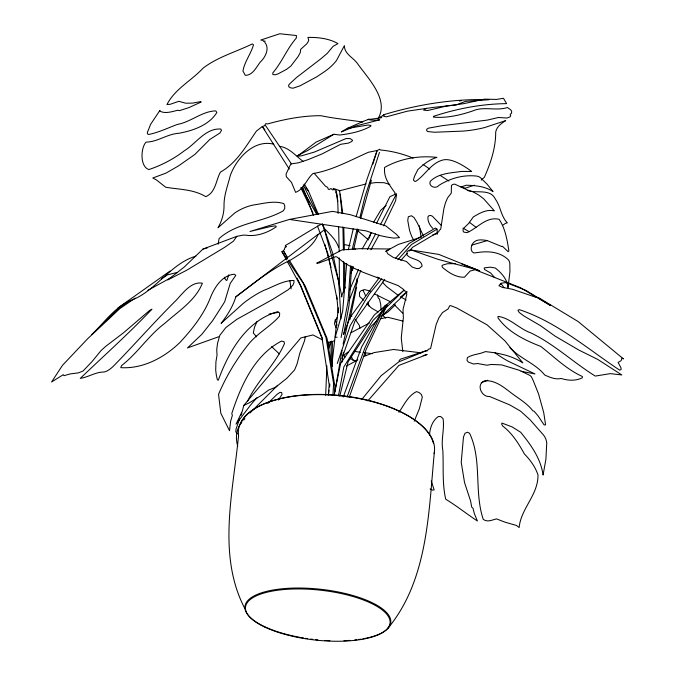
<?xml version="1.0" encoding="UTF-8"?>
<svg xmlns="http://www.w3.org/2000/svg" width="675" height="675" viewBox="0 0 675 675"><rect width="100%" height="100%" fill="white"/><g stroke="black" fill="none" stroke-linecap="round" stroke-linejoin="round"><path stroke-width="1.01" d="M344.714 289.069L344.723 263.225M343.575 292.528L343.626 261.453M339.441 287.153L339.263 257.934M331.729 366.272L332.429 345.026L332.328 342.141L331.197 341.238L328.523 349.237M325.662 395.339L326.911 365.918M356.628 287.162L349.852 319.655M356.738 284.057L356.923 278.876M334.572 393.593L334.859 386.235L327.071 338.428L305.151 285.846L289.187 260.052M329.645 386.944L329.754 384.843M330.801 363.884L331.197 341.238M332.961 395.128L333.602 383.636L325.974 337.466L303.168 283.179L288.183 260.938M328.582 348.427L329.122 342.217M351.692 266.136L349.068 305.041L343.685 334.437M350.561 265.866L348.038 301.573L341.111 337.449M328.32 395.145L329.189 384.851L322.051 338.377L300.426 285.525L287.364 261.63M346.688 263.334L342.655 311.377L335.213 337.129L337.179 337.238M434.413 451.685C428.6 511.473 428.389 579.682 387.737 628.526M328.539 394.386L329.012 390.209M329.484 386.041L329.721 383.957M331.619 367.267L338.361 307.817M396.47 194.687L395.626 200.745L383.611 225.804M429.519 435.223C429.891 428.186 432.329 420.753 438.303 416.551L440.716 416.559L443.019 418.551C444.741 428.853 440.809 439.687 442.825 450.343C443.678 466.611 442.041 483.207 445.711 499.188C456.722 505.938 466.729 513.911 477.419 521.024L474.331 513.557L472.989 508.258L471.698 507.111L470.593 500.968L464.543 482.608L461.227 462.307L463.472 437.012L465.033 433.249L467.48 432.245L469.564 433.257C482.296 460.021 473.884 491.645 483.258 519.387C487.51 522.627 492.168 519.851 496.513 518.889L504.942 522.155L516.442 525.445L519.134 527.529C521.007 508.165 538.279 494.986 537.992 474.947C535.317 466.881 530.288 459.953 524.433 454.03C518.687 443.61 512.224 433.257 502.605 425.959L501.677 424.077L501.905 423.056L512.19 426.946L520.661 432.262C530.888 444.825 540.802 458.468 543.08 475.073L545.915 459.127L546.607 445.508A8.513 4.649 67.5 0 0 543.628 435.173L530.153 419.858L520.509 411.109L509.853 404.958L489.637 396.52C481.359 397.246 475.807 384.176 484.523 380.869C494.767 379.704 503.744 387.188 511.338 393.044C518.813 398.647 527.116 403.355 532.904 410.889L534.119 411.269L537.891 415.64L544.117 424.938L545.586 424.853L543.712 412.535L538.549 393.905L533.36 380.919L531.444 376.861L530.094 375.519L519.438 370.322L501.668 364.897L491.29 364.466L486.97 365.209L477.706 363.547L473.42 363.994L468.231 362.002L466.99 360.264L467.412 357.59C472.863 354.113 479.503 354.383 485.317 351.616C498.378 352.949 511.574 355.455 522.804 362.846L504.841 340.774L487.08 324.844L456.443 307.834L450.546 305.615L449.71 305.792L448.057 308.998L442.446 312.609L438.843 317.925L436.151 324.54L430.566 348.595L428.262 349.296L427.309 350.916L426.305 350.679L400.418 359.201L399.026 360.779M341.752 362.534L343.432 352.274M218.135 244.198L219.08 238.596C237.026 222.379 262.879 222.446 283.272 210.828L284.69 208.533L284.757 205.875L283.829 203.631C273.89 200.34 263.073 203.648 253.083 205.057A49.942 45.242 -48.6 0 0 234.824 212.929L218.008 227.77C221.864 220.995 224.168 213.258 224.024 205.419C223.931 195.109 227.855 185.363 230.31 175.475C236.469 158.363 253.918 139.092 273.788 144.214M322.431 339.854L312.989 334.935L300.805 337.947L243.692 405.498L242.426 410.856L236.031 424.162L250.577 405.042A52.937 15.559 -50.4 0 1 257.192 397.491M334.943 391.483L342.039 350.308M343.102 344.132L357.404 280.066M338.462 395.812L343.853 366.888L373.157 320.279L382.033 311.639M334.15 394.976L340.647 363.327L374.363 314.887L404.207 290.031L384.244 309.479M305.328 336.471L304.526 340.808L299.852 353.101L297.067 363.926L294.612 369.9L286.951 378.177L275.577 387.264L268.684 390.023L261.976 395.018L249.463 402.73L243.692 405.498M353.616 249.547L358.172 229.466M360.678 218.422L371.385 180.191M348.283 249.877L353.253 228.791M356.096 216.743L366.829 179.786L377.131 150.525L379.738 149.276L380.388 150.002C391.466 150.964 402.798 153.773 413.092 158.11M352.266 249.151L357.185 228.8M359.885 217.603L364.804 197.243L379.493 152.322M369.394 238.224L370.676 232.926M339.761 396.174L348.081 361.851L371.385 326.059L376.633 320.971M228.774 274.852L226.817 280.513L225.56 279.737L224.395 277.256M372.777 164.312L377.131 150.525L368.499 152.229C350.376 160.194 332.699 170.286 312.938 173.568C306.543 179.018 304.138 189.253 295.616 192.375L291.49 182.377L286.377 176.791L286.04 174.167L290.807 163.941L298.493 162.81L307.91 159.688L321.992 153.959L340.647 144.307L348.519 143.083L351.759 141.472L352.578 140.299L350.283 138.628L346.115 138.535L314.28 152.111L301.497 155.807L297.245 156.246L316.153 142.054L333.897 134.257L339.736 135.025C350.325 133.743 361.614 131.456 370.862 126.149L370.837 125.449L368.179 125.002L349.388 128.115M318.364 234.107L235.845 296.814C232.85 306.593 227.323 315.36 221.071 323.367L243.143 303.463A64.758 29.143 -45.1 0 1 263.925 290.343C273.62 286.689 283.323 280.344 293.946 280.488L293.988 282.488L292.925 285.171L288.183 289.752L272.498 299.498L236.697 319.427L225.813 327.594L219.746 335.441L217.519 343.507L216.726 349.625L217.029 355.177L215.916 361.952L215.705 370.297L216.346 375.258L217.384 379.856L218.32 380.177C228.783 351.464 246.561 320.304 277.957 311.622L279.678 313.09L279.467 316.162C270.641 326.287 258.052 332.859 249.244 343.364C236.706 358.771 226.277 376.043 218.531 394.335L220.843 413.294L229.525 430.701L230.572 421.462L232.36 415.387L231.787 413.547C240.882 385.712 254.188 355.421 281.391 341.111L283.973 341.609L284.487 343.575C275.231 364.728 257.217 380.616 247.404 401.591M337.255 363.513L350.283 325.485L369.191 294.089L381.788 278.716M341.913 358.619L354.949 321.081L384.775 279.467M349.127 397.558L366.12 349.523L387.138 304.948L383.046 312.247M347.06 397.06L364.837 348.047L385.315 305.218L361.665 346.891L343.246 397.01M373.663 222.126L380.658 210.355L386.108 205.504M239.49 419.04L236.098 428.912L235.769 431.772L237.33 433.915M349.169 300.611L360.855 270.397M332.539 362.585L331.779 364.551L332.429 366.171M343.583 334.117L350.055 317.427L379.333 277.636M341.305 296.781L345.237 287.086M350.73 273.51L353.481 266.718M240.916 415.53L241.979 412.906M414.231 421.183L419.352 408.78L422.322 397.077L421.31 394.436L419.091 392.521L416.568 391.61C408.156 395.668 403.988 404.975 398.976 412.332M349.625 289.913L358.467 269.603M394.487 194.341L395.103 193.016C389.374 184.773 383.459 177.829 384.615 167.434C400.351 158.524 418.922 155.36 436.944 157.402C429.452 159.502 423.402 164.379 417.867 169.577L414.484 176.327L413.454 179.98L414.45 181.229L415.69 181.364C425.309 175.146 430.819 163.122 442.943 159.983C452.039 157.629 465.851 167.13 471.656 171.467L461.464 171.442C450.908 172.96 437.898 173.323 430.203 181.465C428.228 186.604 436.134 189.388 439.012 185.304C450.098 178.352 462.763 174.766 475.883 175.998A4.86 2.717 20.2 0 1 481.444 178.656L487.122 184.199L493.037 191.607C485.106 186.283 475.529 185.49 466.324 185.237L460.848 187M257.124 321.359L254.492 327.274L253.302 333.028L256.669 336.85M376.532 223.358L389.931 196.678L395.651 194.105M396.605 193.683L380.405 224.733M367.478 249.455L375.621 233.887M370.921 249.742L378.987 235.052M362.222 248.889L371.613 232.512M236.815 236.343L233.457 241.161L224.53 247.396L186.578 270.304L167.771 279.931L184.233 267.022L202.989 249.058L236.815 236.343L243.346 235.086L246.375 235.238C256.728 236.706 267.663 232.715 276.151 226.893L276.1 226.277A85.894 3.932 -18 0 0 269.452 226.8L249.969 231.483L289.432 219.426L332.564 211.351L350.494 214.743L385.838 225.914L396.065 234.056L399.49 237.625L393.643 238.123L386.994 237.068L379.468 235.474L366.112 230.884L289.432 219.426M377.916 118.859C389.787 99.503 367.293 77.743 356.94 62.826C352.561 57.223 344.326 53.781 344.393 45.613L336.563 60.387A59.029 32.062 -12.5 0 1 323.063 72.622L316.71 76.84L300.012 85.826L292.984 88.222L290.52 87.817L288.782 86.754L288.655 85.16L289.946 83.59L296.544 77.498L320.338 59.231L327.257 53.376L333.02 46.415L337.939 43.588C329.324 38.551 318.018 37.184 307.91 37.42L308.762 40.12L308.053 41.884L306.728 43.85L300.696 49.334L300.232 52.709L298.072 56.616L290.841 66.108L286.664 69.289L277.957 73.929L274.995 74.832L272.869 74.469L272.818 72.883C282.007 62.159 287.052 48.608 296.3 38.095L296.426 35.53L279.754 33.758L260.752 40.044L263.098 40.399L263.52 41.394L264.988 40.998L264.836 42.424C269.958 48.372 265.283 57.502 260.297 62.032C256.264 67.205 252.889 75.22 245.337 75.381L242.941 71.018C244.595 61.543 250.982 53.806 253.505 44.786L252.315 43.926C235.913 51.933 217.763 56.936 203.15 68.082C191.472 80.722 175.028 88.746 166.953 104.549L170.328 104.254L178.867 101.317L185.65 103.199L192.468 103.14L200.576 101.621L201.251 101.992L188.747 107.671L179.482 110.633L177.795 110.236C172.201 111.594 165.282 114.016 159.941 111.181L159.95 110.354L150.508 124.487L148.331 130.207A8.75 2.978 -44.3 0 0 149.462 134.333C159.089 132.232 168.024 127.929 177.221 124.47C190.679 122.15 202.196 111.156 215.747 110.886L216.861 112.447C209.182 125.179 192.873 130.705 178.985 133.262C167.29 133.903 157.537 142.012 146.087 142.113C140.721 147.471 139.708 166.7 148.888 169.552C161.578 165.341 173.661 158.979 184.275 150.82C196.113 143.581 205.512 127.946 220.826 129.052L221.501 130.326L219.923 133.017L209.756 139.506L194.974 154.322L192.35 156.212L178.512 165.89L166.016 173.095L152.761 178.014L156.338 179.854L165.662 187.211C179.246 189.591 193.447 189.152 205.748 196.661C215.772 192.502 215.84 180.36 220.421 172.108C236.782 162.953 246.122 146.002 256.433 131.068L262.288 126.546L264.431 125.812L265.807 123.643L267.629 123.913C284.816 119.171 302.915 115.627 320.87 115.703C334.606 118.547 348.857 119.931 362.796 122.057M337.053 317.604L334.96 321.148L334.471 323.781L336.091 327.805M383.619 114.75L383.181 115.332L383.678 116.243L386.345 116.842L407.464 111.147L433.333 107.392L456.106 104.963L465.539 101.368L489.012 99.63C453.254 98.702 417.867 104.431 383.619 114.75L384.59 114.767L384.092 115.037M278.362 400.073L282.007 394.453L281.703 392.563L280.074 392.327L277.079 394.31L267.739 403.507M361.901 399.305L381.071 375.764L398.765 361.868L426.305 350.679L425.486 351.067M243.675 420.112L244.882 418.694M241.751 422.356C236.081 428.988 235.297 438.311 237.769 446.335M367.799 400.916L398.858 365.445L427.14 354.493L423.191 355.598M395.364 304.864L388.167 311.732L382.97 315.242M397.904 259.757L411.573 244.493L437.003 229.146L437.417 234.098L436.193 233.753L432.616 235.077M400.832 260.39L407.084 253.437M409.168 251.125L412.636 247.261L438.716 231.778L439.29 230.251L440.699 229.188L443.888 208.651L445.449 202.846L447.559 197.918L451.288 193.084L451.432 185.49L452.832 184.444L454.629 184.098L466.931 189.785L473.133 191.911L478.803 195.1L483.545 198.661L494.412 210.887C486.616 208.988 479.689 213.182 473.335 216.92L468.771 223.324L463.252 228.707L463.042 230.968L463.826 232.124L467.007 232.647C477.723 228.142 485.916 216.405 499.061 219.265C505.305 228.344 507.229 240.207 508.891 250.965L508.098 251.699L502.428 246.257L501.753 246.535L487.029 240.511C482.11 239.802 476.128 238.688 472.787 243.481C470.863 246.206 470.112 251.117 473.639 252.939L476.963 252.619C487.839 250.838 499.551 251.632 508.013 259.47A5.459 3.004 88.4 0 1 509.827 265.748L509.954 271.544L508.03 287.618C507.305 279.188 501.483 272.928 495.332 268.017L490.371 267.165L484.329 267.874L484.186 268.65L484.734 269.62L490.708 273.046L494.724 277.644M395.542 258.28L409.075 243.498L435.383 228.091L437.003 229.146M250.003 412.99L277.661 385.298M195.86 256.146C170.927 263.647 157.309 288.942 133.852 299.253C115.695 305.522 105.089 321.789 91.876 334.505L118.302 308.711L126.773 302.738M381.13 316.617L407.227 291.845L403.954 290.68L403.312 290.005L403.633 289.482L398.157 285.601L362.846 272.202L352.637 267.587L344.334 262.98L337.002 256.998L335.585 256.711L319.098 262.955L316.735 263.208L342.006 249.902L359.843 248.67L389.939 248.991L386.362 251.294L387.838 253.876L393.533 257.555L406.443 261.495L412.231 267.064L416.475 268.549L419.167 268.532L422.128 266.068C421.284 258.415 411.075 260.035 407.042 254.981L407.059 251.429L409.733 250.138L411.446 250.071L438.834 254.416L479.706 270.886L461.734 263.984M282.496 251.37L284.631 249.337L284.588 247.995L286.58 246.527L285.204 246.139L285.457 245.447C297.278 238.705 308.973 231.027 321.013 224.362M481.224 180.098L484.346 177.289C490.708 163.021 495.771 147.918 495.695 132.097C496.589 126.748 501.39 123.339 505.685 120.623L484.65 127.55A57.907 24.663 -4.4 0 1 463.058 131.093L434.489 132.241L427.562 131.524L426.6 130.461L426.819 129.195L428.617 128.115L442.184 125.685L487.426 120.074L498.521 117.484L506.874 118.032L509.785 117.02L510.739 115.881L510.14 114.412L511.566 113.206L511.642 111.206L510.553 109.671L507.431 107.528C496.26 111.223 483.57 106.093 472.998 110.852C460.325 115.13 446.977 118.302 433.553 117.121L433.392 116.387C457.085 108.591 481.629 103.908 506.613 103.629L503.491 98.288L496.555 99.419L484.599 99.149L463.928 103.621L446.774 105.992L427.731 110.498L423.605 110.118L426.448 108.278M400.292 297.262L405.886 292.646L406.856 294.131L403.009 309.479L403.363 317.638L401.254 338.023L402.815 351.65M502.875 225.18L505.499 223.324L507.355 222.868C500.808 216.169 500.732 206.499 495.391 199.15C490.227 188.182 476.373 193.868 467.311 190.375M235.845 296.814C253.462 283.66 270.321 269.519 290.309 260.221C300.839 253.522 312.955 247.067 317.891 234.925L325.046 229.154C330.244 234.714 336.007 239.676 338.572 247.21M117.948 307.96L170.032 271.055M135.236 298.063L119.872 308.568L87.725 338.681L62.556 365.243L51.553 381.999L63.281 374.684L63.99 375.68L70.242 373.916L78.435 372.862L83.042 371.039L92.197 361.395L100.972 350.663L105.595 346.444L123.306 332.952L149.048 310.93L151.926 309.192C129.06 333.307 104.279 355.438 80.274 378.38C88.079 377.241 94.753 372.465 102.693 372.035A11.23 4.101 -43.2 0 0 113.223 366.356C133.988 345.203 153.444 322.895 174.471 301.987C181.921 294.832 190.493 281.028 202.365 283.213C195.623 300.476 178.276 311.276 164.894 323.257C148.508 335.475 137.683 353.185 121.525 365.614L120.766 367.647C142.999 369.031 164.295 357.598 179.896 342.487C192.392 328.953 204.12 314.288 210.693 296.907C214.937 286.757 222.227 275.408 234.191 274.185L235.803 275.332L230.209 283.433L224.699 301.725L222.809 304.788L212.684 320.591L201.918 334.235L187.473 347.929L218.565 336.791M161.46 278.809L167.434 274.877L176.808 272.531M369.039 119.205C367.293 120.42 378.54 120.293 379.704 119.829L355.733 126.006L341.305 131.912L347.279 128.385L363.648 121.196L369.039 119.205L368.162 119.61L381.038 117.804L381.755 117.534L379.907 117.163L382.927 115.611M347.996 352.072L344.081 355.067L344.925 357.067M357.817 359.885L346.469 366.078M333.897 134.257L307.505 150.601L297.236 155.739M351.11 332.665L369.326 323.089M385.476 251.395L398.469 244.367L421.521 237.119M147.96 290.267L171.644 277.324M334.462 340.689L332.21 341.634L330.986 341.449L328.556 342.841L328.362 341.887M481.224 382.733L487.738 380.236M487.561 240.536L471.952 245.042M363.606 356.459L374.034 352.612L393.508 349.49L421.192 352.831M474.373 185.178L465.252 188.215L461.371 186.832M202.989 249.058L207.276 247.868M339.162 190.89L366.095 183.946M380.776 318.718L387.779 317.25L402.907 321.081M269.021 314.103L277.906 312.398M459.363 100.997L461.405 100.659M370.035 183.322L375.907 182.562L383.991 182.689L389.796 184.444M347.279 128.385L348.688 128.208M455.439 263.663L447.466 263.714L442.64 265.098L441.897 265.916L442.505 267.384C448.597 272.624 456.081 277.501 464.434 277.231L470.129 271.046L475.09 269.738L520.332 287.66L550.387 305.438L525.825 290.317L511.751 284.808L505.727 282.614L501.162 283.205L498.926 285.711L502.428 287.407L512.443 289.254L535.731 297.245L538.447 297.548L578.07 321.502L623.447 358.898L621.937 358.206L621.118 360.652L618.114 362.475L620.84 367.554L621.194 369.326L619.743 370.204C587.267 348.612 556.841 322 519.269 309.631L517.953 310.264L519.235 312.5L524.07 316.077L540.599 325.747L555.027 336.091L578.804 350.038L597.712 359.404L621.818 374.946L610.31 373.638L595.274 376.076C573.244 362.416 554.276 344.115 530.71 332.826C519.21 328.852 510.148 317.9 498.007 316.398L498.007 317.883C508.089 332.134 524.812 340.242 540.692 346.385C554.234 356.898 566.561 369.352 582.407 376.515L582.289 377.823C575.733 381.071 568.08 380.675 561.263 378.489C555.508 379.823 549.931 377.367 544.784 375.055C535.292 363.319 520.113 358.712 509.878 347.642M334.133 189.734L332.471 189.785L330.834 188.519L329.408 189.447L328.286 189.304L327.679 187.388L325.443 186.19L314.128 173.213M372.355 353.7L363.943 352.628M360.45 352.358L354.544 351.329M344.351 244.603L350.106 245.7M521.125 371.301L534.971 373.933L507.566 360.872A72.124 38.382 23.5 0 1 494.986 352.73M477.714 270.008L437.999 259.327L411.446 250.071M279.433 146.306C289.524 147.639 295.743 156.102 303.48 161.637M356.687 361.395L350.232 358.678M370.474 291.178L364.686 289.592L361.007 290.773L359.421 292.427L359.64 296.511L363.774 300.215M390.842 301.919L374.423 293.92M469.159 231.694L463.016 228.133M430.118 488.903L432.616 490.143L434.143 489.89L431.232 480.971M500.327 283.508L502.352 285.179L503.888 287.643M400.891 297.025L406.207 300.004M429.806 169.113L423.014 164.379M378.312 311.968L371.663 308.171L366.77 303.733M440.075 175.306L448.875 181.069M350.274 315.242L351.861 316.263M469.277 222.269L476.027 227.247M368.542 239.929L357.227 230.318M398.554 295.574L386.623 286.622L382.32 282.074M279.357 353.928L271.62 346.596M382.615 315.436L385.754 318.001M441.053 225.188L432.439 216.245L430.667 215.435L428.878 215.705L427.933 216.818C427.452 221.223 429.764 225.34 432.785 228.378M354.24 248.206L355.632 249.514M377.232 277.028L378.692 278.463M402.663 313.166L393.947 304.332M355.278 319.326L359.294 325.375L360.079 328.151M305.783 187.895L308.492 191.017L318.322 214.338M264.862 129.794L262.288 126.546L289.271 169.062M265.57 125.567L291.49 163.966M287.027 259.225L281.838 251.522L286.36 259.791M301.371 187.456L316.71 214.346M287.533 257.377L283.677 251.151L285.525 254.88M304.265 184.039L308.492 191.017M302.223 188.156L309.007 202.306M322.152 224.26L323.637 226.96L332.699 253.302L341.93 296.907M335.374 191.7L336.774 194.299L337.88 201.428M286.445 256.745L287.373 258.601M297.051 278.168L300.746 285.618L322.397 338.344M365.529 295.642L363.066 290.225M303.269 184.857L317.301 213.865M322.279 224.159L323.637 226.96L338.766 281.694L340.985 318.853M300.797 187.675L313.006 213.157M245.067 608.977C216.768 555.441 233.212 491.923 238.579 435.324A98.567 45.031 6.2 0 1 338.234 395.575A98.567 45.031 6.2 0 1 434.076 453.617M423.546 236.166L417.023 222.404L413.969 217.468L411.438 215.747L408.316 216.785L407.751 220.472L409.523 230.386L410.932 234.394A31.885 27.582 -5.3 0 0 413.893 240.249M351.532 356.915L353.109 360.543M322.414 224.049L323.637 226.96M337.095 325.24L335.095 319.882M313.369 215.232L302.704 186.992M317.452 225.998L327.839 253.42L337.027 299.135M377.46 294.907L378.287 298.072L379.493 299.194L380.717 304.45L381.071 310.289M324.776 244.249L328.32 257.293M328.86 259.301L331.037 267.325M367.959 301.978L368.896 306.02M365.369 353.236L365.943 355.776M352.257 266.794L352.747 269.705M340.242 194.046L342.748 213.654M289.904 280.834L291.111 288.875M419.386 225.686L420.854 235.778M352.164 267.157L352.603 270.245M336.724 295.937L338.276 312.736M342.065 213.384L339.576 190.569L333.113 188.35L336.344 190.814L337.795 203.243L338.158 213.469M338.631 226.758L339.179 251.648M343.786 228.032L344.368 249.767M342.925 226.96L343.389 249.953M240.899 423.242A97.942 44.778 6.2 0 1 340.36 395.525A97.942 44.778 6.2 0 1 433.35 443.138M268.726 628.476A73.339 25.312 6.3 0 1 264.701 591.865A73.339 25.312 6.3 0 1 368.592 601.062A73.339 25.312 6.3 0 1 369.554 637.403M368.457 637.673A73.339 25.312 6.3 0 1 362.897 638.82M360.923 639.149A73.339 25.312 6.3 0 1 358.906 639.444M356.856 639.723A73.339 25.312 6.3 0 1 354.763 639.959M349.912 640.398A73.339 25.312 6.3 0 1 343.963 640.727M329.889 640.693A73.339 25.312 6.3 0 1 324.844 640.44M317.79 639.875A73.339 25.312 6.3 0 1 315.773 639.664M312.744 639.318A73.339 25.312 6.3 0 1 310.711 639.065M307.682 638.643A73.339 25.312 6.3 0 1 305.674 638.339M303.683 638.018A73.339 25.312 6.3 0 1 300.729 637.512M299.7 637.318A73.339 25.312 6.3 0 1 283.702 633.606M282.698 633.319A73.339 25.312 6.3 0 1 269.578 628.83M265.157 627.278A72.714 25.068 6.3 0 0 387.079 629.049A72.714 25.068 6.3 0 0 301.168 588.963A72.714 25.068 6.3 0 0 265.157 627.278"/></g></svg>
